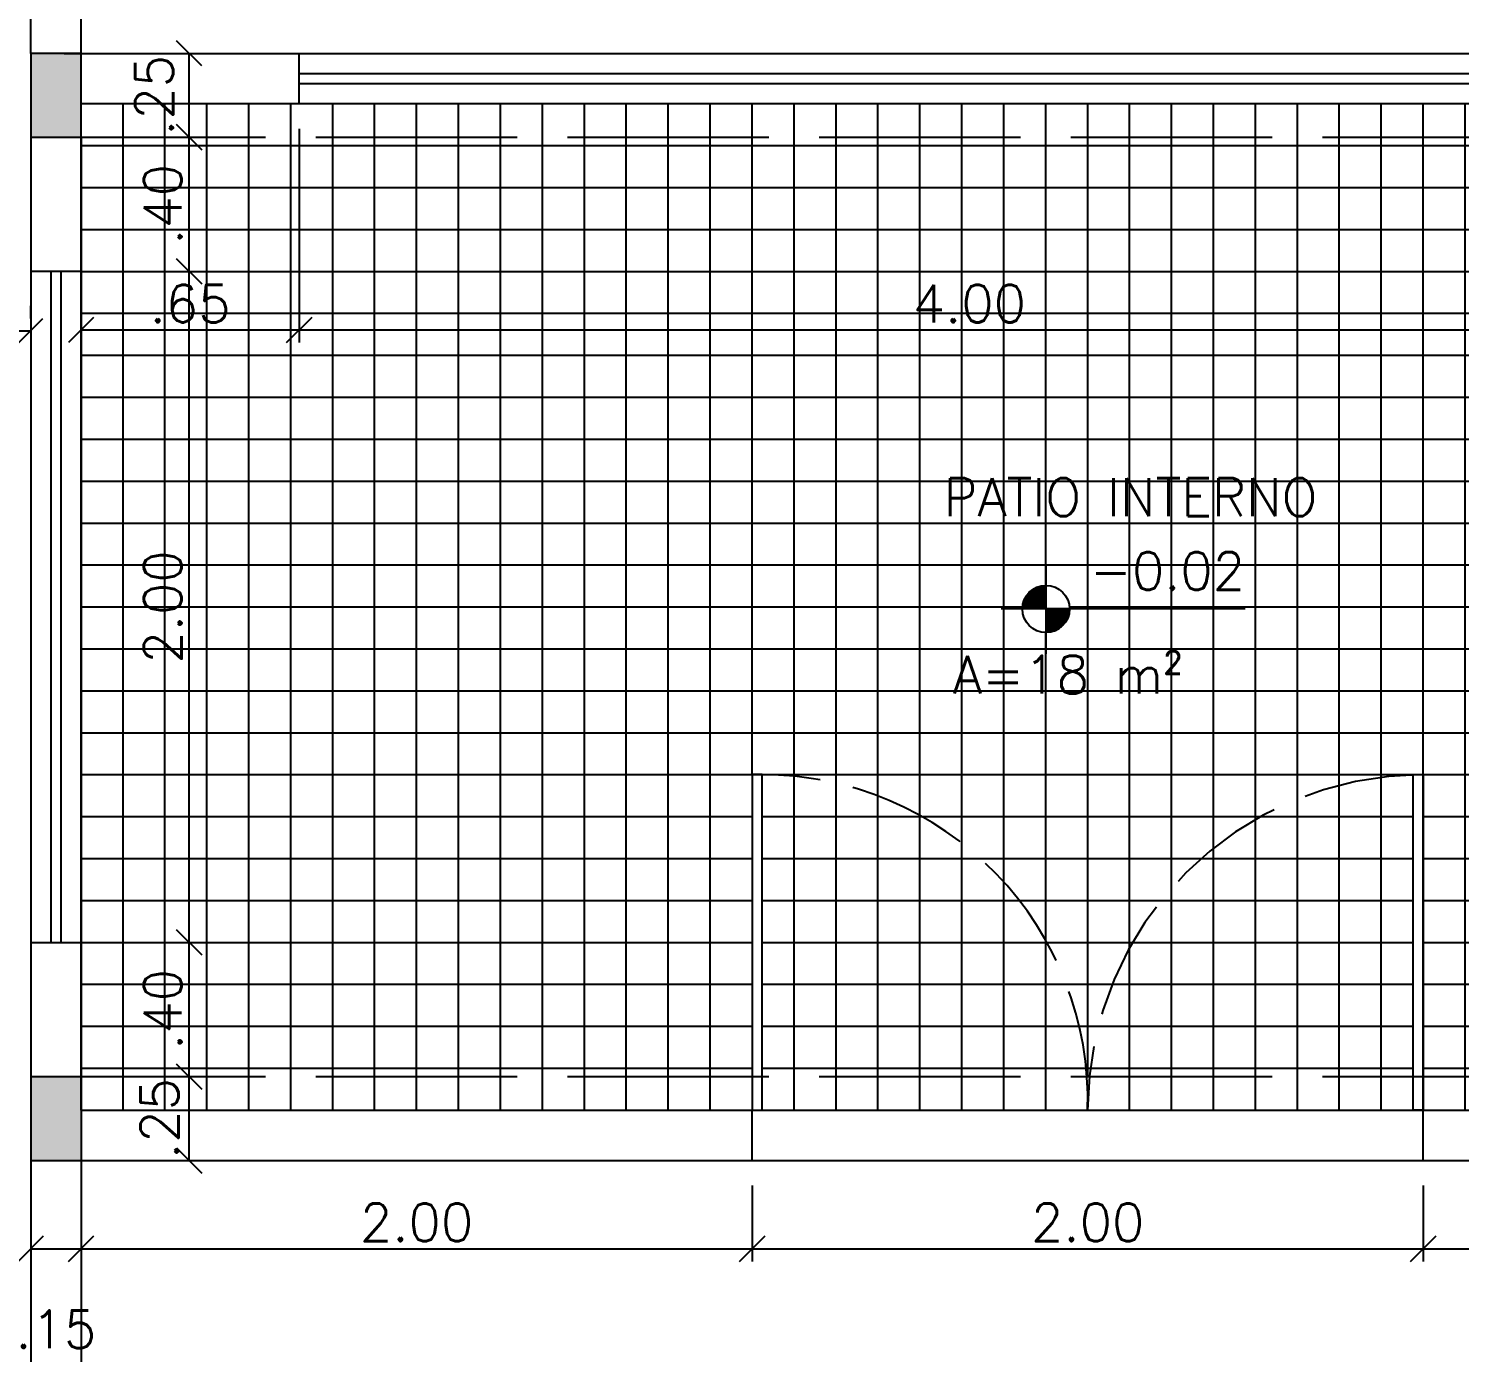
# Model space of a CAD drawing. Header units: inches. Extents: x -2 to 120, y -6 to 26.
# Drawn here: x 5.344 to 9.608, y 4.23 to 8.224 of the extents above; entities that cross this region are included whole.
import ezdxf

# ---------------------------------------------------------------- set-up
doc = ezdxf.new("R2010")
doc.units = ezdxf.units.IN
doc.header["$MEASUREMENT"] = 0
doc.linetypes.add('ACAD_ISO02W100', pattern=[15, 12, -3])
for name, color, linetype in [('Alvenaria', 4, 'Continuous'), ('ARQ-COTAS', 1, 'Continuous'), ('ARQ-NIVEL', 1, 'Continuous'), ('ARQ-TEXTO2', 2, 'Continuous'), ('ARQ-TEXTO3', 3, 'Continuous'), ('Estrutura', 6, 'Continuous'), ('Hachura', 8, 'Continuous'), ('Janela', 3, 'Continuous'), ('Peitoril', 1, 'Continuous'), ('Porta', 3, 'Continuous'), ('Projecao', 1, 'ACAD_ISO02W100'), ('Soleira', 1, 'Continuous')]:
    doc.layers.add(name, color=color, linetype=linetype)
doc.layers.get('0').off()
doc.styles.add('ROMANS', font='romans.shx')
doc.dimstyles.new('1-75', dxfattribs={"dimscale": 0.75, "dimtxt": 0.15, "dimasz": 0.1, "dimexe": 0.05, "dimexo": 0.1, "dimgap": 0.03, "dimtad": 1, "dimzin": 5, "dimdsep": 46, "dimtxsty": 'ROMANS', "dimblk": 'OBLIQUE', "dimcen": 0, "dimclrd": 256, "dimclre": 256, "dimclrt": 2, "dimadec": 0, "dimazin": 0, "dimtfac": 1, "dimtofl": 0, "dimtmove": 2, "dimatfit": 3, "dimfxl": 0.04, "dimtolj": 1, "dimtzin": 1, "dimarcsym": 0})

# ---------------------------------------------------------------- blocks, each defined once
blk = doc.blocks.new('nivel planta')
at = {"layer": 'ARQ-NIVEL', "color": 1}
for p, q in [((-0.7909, 0.174), (-0.7909, -0.1786)), ((-0.8615, 0.0617), (-0.7909, 0.0617)), ((-0.8538, 0.0695), (-0.7909, 0.0695)), ((-0.8439, 0.0773), (-0.7909, 0.0773)), ((-0.8301, 0.0851), (-0.7909, 0.0851)), ((0, 0), (-0.9695, 0)), ((-0.8843, 0.007), (-0.7909, 0.007)), ((-0.8834, 0.0148), (-0.7909, 0.0148)), ((-0.8818, 0.0226), (-0.7909, 0.0226)), ((-0.8795, 0.0304), (-0.7909, 0.0304)), ((-0.8764, 0.0382), (-0.7909, 0.0382)), ((-0.8725, 0.0461), (-0.7909, 0.0461)), ((-0.8676, 0.0539), (-0.7909, 0.0539)), ((-0.7909, -0.0008), (-0.6971, -0.0008)), ((-0.7909, -0.0086), (-0.6975, -0.0086)), ((-0.7909, -0.0164), (-0.6986, -0.0164)), ((-0.7909, -0.0243), (-0.7003, -0.0243)), ((-0.7909, -0.0321), (-0.7028, -0.0321)), ((-0.7909, -0.0399), (-0.706, -0.0399)), ((-0.7909, -0.0477), (-0.7101, -0.0477)), ((-0.7909, -0.0555), (-0.7153, -0.0555)), ((-0.7909, -0.0633), (-0.7217, -0.0633)), ((-0.7909, -0.0711), (-0.7298, -0.0711)), ((-0.7909, -0.0789), (-0.7403, -0.0789)), ((-0.7909, -0.0868), (-0.7553, -0.0868))]:
    blk.add_line(p, q, dxfattribs=at)
blk.add_circle((-0.7909, 0), 0.0937, dxfattribs=at)
blk = doc.blocks.new('_Oblique')
at = {"color": 0, "linetype": 'ByBlock', "lineweight": -2}
blk.add_line((-0.5, -0.5), (0.5, 0.5), dxfattribs=at)
blk = doc.blocks.new('*D138')
at = {"layer": 'ARQ-COTAS', "lineweight": -2, "transparency": 16777216}
for p, q in [((5.7473, 7.5), (5.7848, 7.5)), ((5.8223, 5.5), (5.8223, 7.5)), ((5.575, 5.5), (5.8598, 5.5))]:
    blk.add_line(p, q, dxfattribs=at)
at = {"layer": 'DEFPOINTS', "color": 0, "transparency": 16777216}
for p in [(5.8223, 7.5), (5.8223, 7.5), (5.5, 5.5)]:
    blk.add_point(p, dxfattribs=at)
at = {"layer": 'ARQ-COTAS', "lineweight": -2, "transparency": 16777216, "xscale": 0.07500000000000001, "yscale": 0.07500000000000001, "zscale": 0.07500000000000001}
for p, rotation in [((5.8223, 7.5), 90), ((5.8223, 5.5), 270)]:
    blk.add_blockref('_Oblique', p, dxfattribs=dict(at, rotation=rotation))
at = {"layer": 'ARQ-COTAS', "color": 2, "transparency": 16777216, "insert": (5.7435, 6.5), "char_height": 0.1125, "attachment_point": 5, "rotation": 90, "style": 'ROMANS'}
blk.add_mtext('\\A1;2.00', dxfattribs=at)
blk = doc.blocks.new('*D139')
at = {"layer": 'ARQ-COTAS', "lineweight": -2, "transparency": 16777216}
for p, q in [((5.575, 7.9), (5.8598, 7.9)), ((5.8223, 7.5), (5.8223, 7.9)), ((5.575, 7.5), (5.8598, 7.5))]:
    blk.add_line(p, q, dxfattribs=at)
at = {"layer": 'DEFPOINTS', "color": 0, "transparency": 16777216}
for p in [(5.5, 7.9), (5.8223, 7.9), (5.5, 7.5)]:
    blk.add_point(p, dxfattribs=at)
at = {"layer": 'ARQ-COTAS', "lineweight": -2, "transparency": 16777216, "xscale": 0.07500000000000001, "yscale": 0.07500000000000001, "zscale": 0.07500000000000001}
for p, rotation in [((5.8223, 7.9), 90), ((5.8223, 7.5), 270)]:
    blk.add_blockref('_Oblique', p, dxfattribs=dict(at, rotation=rotation))
at = {"layer": 'ARQ-COTAS', "color": 2, "transparency": 16777216, "insert": (5.7435, 7.7), "char_height": 0.1125, "attachment_point": 5, "rotation": 90, "style": 'ROMANS'}
blk.add_mtext('\\A1;.40', dxfattribs=at)
blk = doc.blocks.new('*D140')
at = {"layer": 'ARQ-COTAS', "lineweight": -2, "transparency": 16777216}
for p, q in [((5.575, 8.15), (5.8598, 8.15)), ((5.8223, 7.9), (5.8223, 8.15)), ((5.575, 7.9), (5.8598, 7.9))]:
    blk.add_line(p, q, dxfattribs=at)
at = {"layer": 'DEFPOINTS', "color": 0, "transparency": 16777216}
for p in [(5.5, 8.15), (5.8223, 8.15), (5.5, 7.9)]:
    blk.add_point(p, dxfattribs=at)
at = {"layer": 'ARQ-COTAS', "lineweight": -2, "transparency": 16777216, "xscale": 0.07500000000000001, "yscale": 0.07500000000000001, "zscale": 0.07500000000000001}
for p, rotation in [((5.8223, 8.15), 90), ((5.8223, 7.9), 270)]:
    blk.add_blockref('_Oblique', p, dxfattribs=dict(at, rotation=rotation))
at = {"layer": 'ARQ-COTAS', "color": 2, "transparency": 16777216, "insert": (5.7179, 8.025), "char_height": 0.1125, "attachment_point": 5, "rotation": 90, "style": 'ROMANS'}
blk.add_mtext('\\A1;.25', dxfattribs=at)
blk = doc.blocks.new('*D142')
at = {"layer": 'ARQ-COTAS', "lineweight": -2, "transparency": 16777216}
for p, q in [((5.575, 5.5), (5.8598, 5.5)), ((5.8223, 5.1), (5.8223, 5.5)), ((5.575, 5.1), (5.8598, 5.1))]:
    blk.add_line(p, q, dxfattribs=at)
at = {"layer": 'DEFPOINTS', "color": 0, "transparency": 16777216}
for p in [(5.5, 5.5), (5.8223, 5.5), (5.5, 5.1)]:
    blk.add_point(p, dxfattribs=at)
at = {"layer": 'ARQ-COTAS', "lineweight": -2, "transparency": 16777216, "xscale": 0.07500000000000001, "yscale": 0.07500000000000001, "zscale": 0.07500000000000001}
for p, rotation in [((5.8223, 5.5), 90), ((5.8223, 5.1), 270)]:
    blk.add_blockref('_Oblique', p, dxfattribs=dict(at, rotation=rotation))
at = {"layer": 'ARQ-COTAS', "color": 2, "transparency": 16777216, "insert": (5.7435, 5.3), "char_height": 0.1125, "attachment_point": 5, "rotation": 90, "style": 'ROMANS'}
blk.add_mtext('\\A1;.40', dxfattribs=at)
blk = doc.blocks.new('*D144')
at = {"layer": 'ARQ-COTAS', "lineweight": -2, "transparency": 16777216}
for p, q in [((5.575, 5.1), (5.8598, 5.1)), ((5.8223, 4.85), (5.8223, 5.1)), ((5.575, 4.85), (5.8598, 4.85))]:
    blk.add_line(p, q, dxfattribs=at)
at = {"layer": 'DEFPOINTS', "color": 0, "transparency": 16777216}
for p in [(5.5, 5.1), (5.8223, 5.1), (5.5, 4.85)]:
    blk.add_point(p, dxfattribs=at)
at = {"layer": 'ARQ-COTAS', "lineweight": -2, "transparency": 16777216, "xscale": 0.07500000000000001, "yscale": 0.07500000000000001, "zscale": 0.07500000000000001}
for p, rotation in [((5.8223, 5.1), 90), ((5.8223, 4.85), 270)]:
    blk.add_blockref('_Oblique', p, dxfattribs=dict(at, rotation=rotation))
at = {"layer": 'ARQ-COTAS', "color": 2, "transparency": 16777216, "insert": (5.7339, 4.975), "char_height": 0.1125, "attachment_point": 5, "rotation": 90, "style": 'ROMANS'}
blk.add_mtext('\\A1;.25', dxfattribs=at)
blk = doc.blocks.new('*D206')
at = {"layer": 'ARQ-COTAS', "lineweight": -2, "transparency": 16777216}
for p, q in [((9.5, 4.775), (9.5, 4.5494)), ((10.85, 4.775), (10.85, 4.5494)), ((9.5, 4.5869), (10.85, 4.5869))]:
    blk.add_line(p, q, dxfattribs=at)
at = {"layer": 'DEFPOINTS', "color": 0, "transparency": 16777216}
for p in [(9.5, 4.85), (10.85, 4.85), (10.85, 4.5869)]:
    blk.add_point(p, dxfattribs=at)
at = {"layer": 'ARQ-COTAS', "lineweight": -2, "transparency": 16777216, "xscale": 0.07500000000000001, "yscale": 0.07500000000000001, "zscale": 0.07500000000000001, "rotation": 180}
blk.add_blockref('_Oblique', (9.5, 4.5869), dxfattribs=at)
at = {"layer": 'ARQ-COTAS', "lineweight": -2, "transparency": 16777216, "xscale": 0.07500000000000001, "yscale": 0.07500000000000001, "zscale": 0.07500000000000001}
blk.add_blockref('_Oblique', (10.85, 4.5869), dxfattribs=at)
at = {"layer": 'ARQ-COTAS', "color": 2, "transparency": 16777216, "insert": (10.175, 4.6657), "char_height": 0.1125, "attachment_point": 5, "style": 'ROMANS'}
blk.add_mtext('\\A1;1.35', dxfattribs=at)
blk = doc.blocks.new('*D208')
at = {"layer": 'ARQ-COTAS', "lineweight": -2, "transparency": 16777216}
for p, q in [((7.5, 4.775), (7.5, 4.5494)), ((9.5, 4.775), (9.5, 4.5494)), ((7.5, 4.5869), (9.5, 4.5869))]:
    blk.add_line(p, q, dxfattribs=at)
at = {"layer": 'DEFPOINTS', "color": 0, "transparency": 16777216}
for p in [(7.5, 4.85), (9.5, 4.85), (9.5, 4.5869)]:
    blk.add_point(p, dxfattribs=at)
at = {"layer": 'ARQ-COTAS', "lineweight": -2, "transparency": 16777216, "xscale": 0.07500000000000001, "yscale": 0.07500000000000001, "zscale": 0.07500000000000001, "rotation": 180}
blk.add_blockref('_Oblique', (7.5, 4.5869), dxfattribs=at)
at = {"layer": 'ARQ-COTAS', "lineweight": -2, "transparency": 16777216, "xscale": 0.07500000000000001, "yscale": 0.07500000000000001, "zscale": 0.07500000000000001}
blk.add_blockref('_Oblique', (9.5, 4.5869), dxfattribs=at)
at = {"layer": 'ARQ-COTAS', "color": 2, "transparency": 16777216, "insert": (8.5, 4.6657), "char_height": 0.1125, "attachment_point": 5, "style": 'ROMANS'}
blk.add_mtext('\\A1;2.00', dxfattribs=at)
blk = doc.blocks.new('*D210')
at = {"layer": 'ARQ-COTAS', "lineweight": -2, "transparency": 16777216}
for p, q in [((5.5, 4.775), (5.5, 4.5494)), ((7.5, 4.775), (7.5, 4.5494)), ((5.5, 4.5869), (7.5, 4.5869))]:
    blk.add_line(p, q, dxfattribs=at)
at = {"layer": 'DEFPOINTS', "color": 0, "transparency": 16777216}
for p in [(5.5, 4.85), (7.5, 4.85), (7.5, 4.5869)]:
    blk.add_point(p, dxfattribs=at)
at = {"layer": 'ARQ-COTAS', "lineweight": -2, "transparency": 16777216, "xscale": 0.07500000000000001, "yscale": 0.07500000000000001, "zscale": 0.07500000000000001, "rotation": 180}
blk.add_blockref('_Oblique', (5.5, 4.5869), dxfattribs=at)
at = {"layer": 'ARQ-COTAS', "lineweight": -2, "transparency": 16777216, "xscale": 0.07500000000000001, "yscale": 0.07500000000000001, "zscale": 0.07500000000000001}
blk.add_blockref('_Oblique', (7.5, 4.5869), dxfattribs=at)
at = {"layer": 'ARQ-COTAS', "color": 2, "transparency": 16777216, "insert": (6.5, 4.6657), "char_height": 0.1125, "attachment_point": 5, "style": 'ROMANS'}
blk.add_mtext('\\A1;2.00', dxfattribs=at)
blk = doc.blocks.new('*D212')
at = {"layer": 'ARQ-COTAS', "lineweight": -2, "transparency": 16777216}
for p, q in [((5.35, 4.775), (5.35, 4.5494)), ((5.5, 4.775), (5.5, 4.5494)), ((5.35, 4.5869), (5.5, 4.5869))]:
    blk.add_line(p, q, dxfattribs=at)
at = {"layer": 'DEFPOINTS', "color": 0, "transparency": 16777216}
for p in [(5.35, 4.85), (5.5, 4.85), (5.5, 4.5869)]:
    blk.add_point(p, dxfattribs=at)
at = {"layer": 'ARQ-COTAS', "lineweight": -2, "transparency": 16777216, "xscale": 0.07500000000000001, "yscale": 0.07500000000000001, "zscale": 0.07500000000000001, "rotation": 180}
blk.add_blockref('_Oblique', (5.35, 4.5869), dxfattribs=at)
at = {"layer": 'ARQ-COTAS', "lineweight": -2, "transparency": 16777216, "xscale": 0.07500000000000001, "yscale": 0.07500000000000001, "zscale": 0.07500000000000001}
blk.add_blockref('_Oblique', (5.5, 4.5869), dxfattribs=at)
at = {"layer": 'ARQ-COTAS', "color": 2, "transparency": 16777216, "insert": (5.425, 4.3469), "char_height": 0.1125, "attachment_point": 5, "style": 'ROMANS'}
blk.add_mtext('\\A1;.15', dxfattribs=at)
blk = doc.blocks.new('*D214')
at = {"layer": 'ARQ-COTAS', "lineweight": -2, "transparency": 16777216}
for p, q in [((6.15, 7.925), (6.15, 7.288)), ((10.1453, 7.925), (10.1453, 7.288)), ((6.15, 7.3255), (10.1453, 7.3255))]:
    blk.add_line(p, q, dxfattribs=at)
at = {"layer": 'DEFPOINTS', "color": 0, "transparency": 16777216}
for p in [(6.15, 8), (10.1453, 8), (10.1453, 7.3255)]:
    blk.add_point(p, dxfattribs=at)
at = {"layer": 'ARQ-COTAS', "lineweight": -2, "transparency": 16777216, "xscale": 0.07500000000000001, "yscale": 0.07500000000000001, "zscale": 0.07500000000000001, "rotation": 180}
blk.add_blockref('_Oblique', (6.15, 7.3255), dxfattribs=at)
at = {"layer": 'ARQ-COTAS', "lineweight": -2, "transparency": 16777216, "xscale": 0.07500000000000001, "yscale": 0.07500000000000001, "zscale": 0.07500000000000001}
blk.add_blockref('_Oblique', (10.1453, 7.3255), dxfattribs=at)
at = {"layer": 'ARQ-COTAS', "color": 2, "transparency": 16777216, "insert": (8.1476, 7.4042), "char_height": 0.1125, "attachment_point": 5, "style": 'ROMANS'}
blk.add_mtext('\\A1;4.00', dxfattribs=at)
blk = doc.blocks.new('*D216')
at = {"layer": 'ARQ-COTAS', "lineweight": -2, "transparency": 16777216}
for p, q in [((6.15, 7.925), (6.15, 7.288)), ((5.5, 7.8248), (5.5, 7.288)), ((5.5, 7.3255), (6.15, 7.3255))]:
    blk.add_line(p, q, dxfattribs=at)
at = {"layer": 'DEFPOINTS', "color": 0, "transparency": 16777216}
for p in [(6.15, 8), (5.5, 7.8998), (6.15, 7.3255)]:
    blk.add_point(p, dxfattribs=at)
at = {"layer": 'ARQ-COTAS', "lineweight": -2, "transparency": 16777216, "xscale": 0.07500000000000001, "yscale": 0.07500000000000001, "zscale": 0.07500000000000001, "rotation": 180}
blk.add_blockref('_Oblique', (5.5, 7.3255), dxfattribs=at)
at = {"layer": 'ARQ-COTAS', "lineweight": -2, "transparency": 16777216, "xscale": 0.07500000000000001, "yscale": 0.07500000000000001, "zscale": 0.07500000000000001}
blk.add_blockref('_Oblique', (6.15, 7.3255), dxfattribs=at)
at = {"layer": 'ARQ-COTAS', "color": 2, "transparency": 16777216, "insert": (5.825, 7.4042), "char_height": 0.1125, "attachment_point": 5, "style": 'ROMANS'}
blk.add_mtext('\\A1;.65', dxfattribs=at)
blk = doc.blocks.new('*D218')
at = {"layer": 'ARQ-COTAS', "lineweight": -2, "transparency": 16777216}
for p, q in [((4.6991, 7.3976), (4.6991, 7.3601)), ((5.3491, 7.3976), (5.3491, 7.3601)), ((4.6991, 7.3226), (5.3491, 7.3226))]:
    blk.add_line(p, q, dxfattribs=at)
at = {"layer": 'DEFPOINTS', "color": 0, "transparency": 16777216}
for p in [(4.6991, 7.3226), (5.3491, 7.3226), (5.3491, 7.3226)]:
    blk.add_point(p, dxfattribs=at)
at = {"layer": 'ARQ-COTAS', "lineweight": -2, "transparency": 16777216, "xscale": 0.07500000000000001, "yscale": 0.07500000000000001, "zscale": 0.07500000000000001, "rotation": 180}
blk.add_blockref('_Oblique', (4.6991, 7.3226), dxfattribs=at)
at = {"layer": 'ARQ-COTAS', "lineweight": -2, "transparency": 16777216, "xscale": 0.07500000000000001, "yscale": 0.07500000000000001, "zscale": 0.07500000000000001}
blk.add_blockref('_Oblique', (5.3491, 7.3226), dxfattribs=at)
at = {"layer": 'ARQ-COTAS', "color": 2, "transparency": 16777216, "insert": (5.0241, 7.4014), "char_height": 0.1125, "attachment_point": 5, "style": 'ROMANS'}
blk.add_mtext('\\A1;.65', dxfattribs=at)

msp = doc.modelspace()

# ---------------------------------------------------------------- hatches: boundary and pattern name
at = {"layer": 'Hachura', "ltscale": 0.03}
h = msp.add_hatch(dxfattribs=at)
h.set_pattern_fill('NET', color=256)
h.paths.add_polyline_path([(10.85, 7.8997), (5.5, 7.8998), (5.5, 7.5), (5.5, 5.5), (5.5, 5.1), (7.5, 5.1), (7.5, 6), (7.53, 6, -0.393089), (8.4979, 5.1), (8.505, 5.1, -0.376581), (9.47, 5.9995), (9.47, 6), (9.5, 6), (9.5, 5.1), (10.85, 5.1)])
h.paths.add_polyline_path([(8.3758, 6.4873), (8.3758, 6.4814), (8.4451, 6.4814), (8.4456, 6.4873)], flags=0)
h.paths.add_polyline_path([(8.3758, 6.5049), (8.3758, 6.5107), (8.3076, 6.5107), (8.3067, 6.5049)], flags=0)
h.paths.add_polyline_path([(8.3055, 6.4938, -1), (8.4462, 6.4938, -1)], flags=16)
h.paths.add_polyline_path([(7.53, 6), (7.53, 5.1), (8.4979, 5.1, 0.393089)], flags=17)
h.paths.add_polyline_path([(9.47, 5.9995, 0.376581), (8.505, 5.1), (9.47, 5.1)], flags=17)
h.paths.add_polyline_path([(9.47, 5.1), (8.505, 5.1, 0.017544), (8.5004, 5.03, -0.007728), (8.5, 5), (9.47, 5)])
h.paths.add_polyline_path([(8.4979, 5.1), (7.53, 5.1), (7.53, 5), (8.5, 5, -0.0075), (8.5004, 5.03, 0.018053)])
h.paths.add_polyline_path([(7.5, 5.1), (5.5, 5.1), (5.5, 5), (7.5, 5)])
h.paths.add_polyline_path([(10.85, 5.1), (9.5, 5.1), (9.5, 5), (10.85, 5)])
h.paths.add_polyline_path([(11.5, 7.5), (11.5, 7.8997), (11, 7.8997), (11, 5.1), (11.5, 5.1), (11.5, 5.5)])
h.paths.add_polyline_path([(11, 7.8997), (10.85, 7.8997), (10.85, 5.1), (11, 5.1)])
h.paths.add_polyline_path([(11.5, 8), (11, 8), (11, 7.8997), (11.5, 7.8997)])
h.paths.add_polyline_path([(11.5, 5.1), (11, 5.1), (11, 5), (11.5, 5)])
h.paths.add_polyline_path([(10.85, 8), (10.15, 8), (6.15, 8), (5.5, 8), (5.5, 7.8998), (10.85, 7.8997)])
h.paths.add_polyline_path([(4.55, 3.85), (4.55, 4.85), (0.2154, 4.85), (1.86, 3.2548), (3.2956, 1.8622), (4.55, 0.6455)])
h.paths.add_polyline_path([(3.0133, 3.4318), (3.0133, 3.426), (3.0826, 3.426), (3.0831, 3.4318)], flags=0)
h.paths.add_polyline_path([(3.0133, 3.4494), (3.0133, 3.4553), (2.9451, 3.4553), (2.9442, 3.4494)], flags=0)
h.paths.add_polyline_path([(2.943, 3.4383, -1), (3.0836, 3.4383, -1)], flags=16)
h.paths.add_polyline_path([(3.077, 3.4084), (3.0794, 3.4143), (3.0133, 3.4143), (3.0133, 3.4084)], flags=0)
h.paths.add_polyline_path([(3.0652, 3.3908), (3.07, 3.3967), (3.0133, 3.3967), (3.0133, 3.3908)], flags=0)
h.paths.add_polyline_path([(3.04, 3.3732), (3.0513, 3.3791), (3.0133, 3.3791), (3.0133, 3.3732)], flags=0)
h.paths.add_polyline_path([(3, 10.85), (3, 11.85), (3, 12.8), (0.2, 12.8), (0.2, 8.5), (0.25, 8.5), (0.95, 8.5), (3, 8.5)])
h.paths.add_polyline_path([(1.5337, 10.9311), (1.5337, 10.9252), (1.6029, 10.9252), (1.6035, 10.9311)], flags=0)
h.paths.add_polyline_path([(1.5337, 10.9486), (1.5337, 10.9545), (1.4655, 10.9545), (1.4646, 10.9486)], flags=0)
h.paths.add_polyline_path([(1.4634, 10.9375, -1), (1.604, 10.9375, -1)], flags=16)
h.paths.add_polyline_path([(1.5337, 10.8725), (1.5604, 10.8725), (1.5699, 10.8783), (1.5337, 10.8783)], flags=0)
h.paths.add_polyline_path([(1.5337, 10.89), (1.5856, 10.89), (1.5899, 10.8959), (1.5337, 10.8959)], flags=0)
h.paths.add_polyline_path([(1.5337, 10.9076), (1.5974, 10.9076), (1.5998, 10.9135), (1.5337, 10.9135)], flags=0)
h.paths.add_polyline_path([(0.2, 12.8), (0, 12.8), (0, 8.5), (0.2, 8.5)])
h.paths.add_polyline_path([(3, 13), (0.25, 13), (0.25, 12.8), (3, 12.8)])
h.paths.add_polyline_path([(14.75, 13), (11, 13), (11.2, 12.8), (14.75, 12.8)])
h.paths.add_polyline_path([(15, 12.8), (14.8, 12.8), (14.81, 8.15), (15.01, 8.15)])
h.paths.add_polyline_path([(10.2072, 6.3004), (10.2072, 6.6996), (10.0384, 6.6996), (10.0384, 6.3004)], flags=24)
h.paths.add_polyline_path([(5.8279, 6.3004), (5.8279, 6.6996), (5.6592, 6.6996), (5.6592, 6.3004)], flags=24)
h.paths.add_polyline_path([(5.8279, 7.5567), (5.8279, 7.8433), (5.6592, 7.8433), (5.6592, 7.5567)], flags=24)
h.paths.add_polyline_path([(5.8279, 5.1567), (5.8279, 5.4433), (5.6592, 5.4433), (5.6592, 5.1567)], flags=24)
h.paths.add_polyline_path([(7.9481, 7.3199), (8.3472, 7.3199), (8.3472, 7.4886), (7.9481, 7.4886)], flags=24)
h.paths.add_polyline_path([(5.6817, 7.3199), (5.9683, 7.3199), (5.9683, 7.4886), (5.6817, 7.4886)], flags=24)
h.paths.add_polyline_path([(10.3543, 7.3199), (10.641, 7.3199), (10.641, 7.4886), (10.3543, 7.4886)], flags=24)
h.paths.add_polyline_path([(10.7817, 7.0011), (11.0683, 7.0011), (11.0683, 7.1699), (10.7817, 7.1699)], flags=9)
h.paths.add_polyline_path([(8.0705, 6.1857), (8.8929, 6.1857), (8.8929, 6.3826), (8.0705, 6.3826)], flags=24)
h.paths.add_polyline_path([(8.4644, 6.5227), (8.9974, 6.5227), (8.9974, 6.6915), (8.4644, 6.6915)], flags=24)
h.paths.add_polyline_path([(7.9859, 6.7426), (9.2689, 6.7426), (9.2689, 6.9113), (7.9859, 6.9113)], flags=24)
h.paths.add_polyline_path([(5.8182, 4.8317), (5.8182, 5.1183), (5.6495, 5.1183), (5.6495, 4.8317)], flags=9)
h.paths.add_polyline_path([(10.0459, 4.7817), (10.0459, 5.0683), (9.8772, 5.0683), (9.8772, 4.7817)], flags=9)
h.paths.add_polyline_path([(11.1698, 7.558), (11.1698, 7.8446), (11.001, 7.8446), (11.001, 7.558)], flags=24)
h.paths.add_polyline_path([(11.1698, 6.3004), (11.1698, 6.6996), (11.001, 6.6996), (11.001, 6.3004)], flags=24)
h.paths.add_polyline_path([(11.1698, 5.1577), (11.1698, 5.4443), (11.001, 5.4443), (11.001, 5.1577)], flags=24)
h.paths.add_polyline_path([(11.1067, 7.3199), (11.3933, 7.3199), (11.3933, 7.4886), (11.1067, 7.4886)], flags=24)
h.paths.add_polyline_path([(11.156, 7.8947), (11.156, 8.1814), (10.9872, 8.1814), (10.9872, 7.8947)], flags=9)
h.paths.add_polyline_path([(11.1983, 4.8317), (11.1983, 5.1183), (11.0295, 5.1183), (11.0295, 4.8317)], flags=9)
h.paths.add_polyline_path([(5.8023, 7.8817), (5.8023, 8.1683), (5.6336, 8.1683), (5.6336, 7.8817)], flags=9)
h.paths.add_polyline_path([(2.8317, 3.2011), (3.8147, 3.2011), (3.8147, 3.398), (2.8317, 3.398)], flags=24)
h.paths.add_polyline_path([(3.1019, 3.4673), (3.6349, 3.4673), (3.6349, 3.636), (3.1019, 3.636)], flags=24)
h.paths.add_polyline_path([(2.8654, 3.645), (3.6127, 3.645), (3.6127, 3.8137), (2.8654, 3.8137)], flags=24)
h.paths.add_polyline_path([(2.8312, 11.1585), (2.8312, 11.5415), (2.6624, 11.5415), (2.6624, 11.1585)], flags=24)
h.paths.add_polyline_path([(2.8312, 12.1585), (2.8312, 12.5415), (2.6624, 12.5415), (2.6624, 12.1585)], flags=24)
h.paths.add_polyline_path([(1.7754, 8.6593), (2.1746, 8.6593), (2.1746, 8.8281), (1.7754, 8.8281)], flags=24)
h.paths.add_polyline_path([(2.7824, 9.6317), (2.7824, 9.9183), (2.6137, 9.9183), (2.6137, 9.6317)], flags=24)
h.paths.add_polyline_path([(2.8312, 10.1585), (2.8312, 10.5415), (2.6624, 10.5415), (2.6624, 10.1585)], flags=24)
h.paths.add_polyline_path([(2.8312, 8.9085), (2.8312, 9.2915), (2.6624, 9.2915), (2.6624, 8.9085)], flags=24)
h.paths.add_polyline_path([(0.4567, 8.6593), (0.7433, 8.6593), (0.7433, 8.8281), (0.4567, 8.8281)], flags=24)
h.paths.add_polyline_path([(-0.0183, 8.7081), (0.2683, 8.7081), (0.2683, 8.8768), (-0.0183, 8.8768)], flags=9)
h.paths.add_polyline_path([(1.3876, 10.6177), (2.4778, 10.6177), (2.4778, 10.8146), (1.3876, 10.8146)], flags=24)
h.paths.add_polyline_path([(1.6222, 10.9665), (2.1553, 10.9665), (2.1553, 11.1353), (1.6222, 11.1353)], flags=24)
h.paths.add_polyline_path([(1.4146, 11.2275), (2.1887, 11.2275), (2.1887, 11.3963), (1.4146, 11.3963)], flags=24)
h.paths.add_polyline_path([(2.7824, 12.7817), (2.7824, 13.0683), (2.6137, 13.0683), (2.6137, 12.7817)], flags=9)
h.paths.add_polyline_path([(14.7658, 8.609), (15.0524, 8.609), (15.0524, 8.7778), (14.7658, 8.7778)], flags=9)
h = msp.add_hatch(dxfattribs=at)
h.set_pattern_fill('AR-CONC', color=256, scale=0.01)
h.set_pattern_definition([(50, (0, 0), (0.07172602, -0.00627521), [0.0075, -0.0825]), (355, (0, 0), (-0.01387513, 0.0752192), [0.006, -0.066]), (100.45144, (0.00598, -0.00052), (0.05785088, 0.068944), [0.00637402, -0.0701142]), (46.1842, (0, 0.02), (0.10672413, -0.01655193), [0.01125, -0.12375]), (96.63564, (0.00889, 0.01862), (0.0934662, 0.09741186), [0.00956103, -0.1051714]), (351.18416, (0, 0.02), (0.0934662, 0.09741186), [0.009, -0.099]), (21, (0.01, 0.015), (0.0596907, -0.04026189), [0.0075, -0.0825]), (326, (0.01, 0.015), (0.02433153, 0.072515), [0.006, -0.066]), (71.45144, (0.014974, 0.011645), (0.08402224, 0.03225312), [0.00637402, -0.0701142]), (37.5, (0, 0), (0.001215986, 0.033289385), [0, -0.0652, 0, -0.067, 0, -0.06625]), (7.5, (0, 0), (0.026306954, 0.03944117), [0, -0.0382, 0, -0.0637, 0, -0.02525]), (327.5, (-0.0223, 0), (0.053382244, -0.002255487), [0, -0.025, 0, -0.078, 0, -0.1035]), (317.5, (-0.0323, 0), (0.05831862, 0.0100105), [0, -0.0325, 0, -0.0518, 0, -0.0735])])
h.paths.add_polyline_path([(0.2, 5.1), (0, 5.1), (0, 4.85), (0.2, 4.85)])
h.paths.add_polyline_path([(0.2, 8.15), (0, 8.15), (0, 7.9), (0.2, 7.9)])
h.paths.add_polyline_path([(5.5, 8.1498), (5.35, 8.1498), (5.35, 7.9), (5.5, 7.9)])
h.paths.add_polyline_path([(5.5, 5.1), (5.35, 5.1), (5.35, 4.85), (5.5, 4.85)])
h.paths.add_polyline_path([(11, 5.1), (10.85, 5.1), (10.85, 4.85), (11, 4.85)])
h.paths.add_polyline_path([(11, 8.1497), (10.85, 8.1497), (10.85, 7.9), (11, 7.9)])
h.paths.add_polyline_path([(0.25, 13), (0, 13), (0, 12.8), (0.25, 12.8)])
h.paths.add_polyline_path([(5.55, 13), (5.3, 13), (5.3, 12.8), (5.55, 12.8)])
h.paths.add_polyline_path([(11, 13), (10.75, 13), (10.75, 12.8), (11, 12.8)])
h.paths.add_polyline_path([(15, 13), (14.75, 13), (14.75, 12.8), (15, 12.8)])
h.paths.add_polyline_path([(15.01, 5.1), (14.81, 5.1), (14.81, 4.85), (15.01, 4.85)])
h.paths.add_polyline_path([(15.01, 0.2), (14.76, 0.2), (14.76, 0), (15.01, 0)])
h.paths.add_polyline_path([(11.06, 0.2), (10.81, 0.2), (10.81, 0), (11.06, 0)])
h.paths.add_polyline_path([(5.55, 0.2), (5.3, 0.2), (5.3, 0), (5.55, 0)])
h.paths.add_polyline_path([(0.25, 0.2), (0, 0.2), (0, 0), (0.25, 0)])
h.paths.add_polyline_path([(13.675, 6.5227), (14.208, 6.5227), (14.208, 6.6915), (13.675, 6.6915)], flags=9)
h.paths.add_polyline_path([(13.5224, 6.6877), (14.1037, 6.6877), (14.1037, 6.8564), (13.5224, 6.8564)], flags=9)
h = msp.add_hatch(dxfattribs=at)
h.set_pattern_fill('NET', color=256)
h.paths.add_polyline_path([(14.81, 7.8996), (14.81, 7.8996), (12.45, 7.8996), (12.45, 5.6987, -0.380421), (13.0092, 5.13), (13.01, 5.13), (13.01, 5.1), (14.81, 5.1)])
h.paths.add_polyline_path([(13.6568, 6.4932), (13.5865, 6.4932), (13.5865, 6.4873), (13.6565, 6.4873, 0.020869)], flags=16)
h.paths.add_polyline_path([(12.45, 5.6987), (12.45, 5.13), (13.0092, 5.13, 0.380421)], flags=17)
h.paths.add_polyline_path([(14.81, 5.1), (12.45, 5.1), (12.45, 5), (14.81, 5)])
h.paths.add_polyline_path([(14.86, 7.8996), (14.81, 7.8996), (14.81, 5.6072), (14.86, 5.6072), (14.86, 5.8), (14.86, 6.8)])
h.paths.add_polyline_path([(14.81, 8), (12.45, 8), (12.45, 7.8996), (14.81, 7.8996)])
h.paths.add_polyline_path([(14.8, 12.8), (14.75, 12.8), (11.2, 12.8), (12.45, 11.55), (12.45, 11.34), (12.45, 10.64), (12.45, 8.15), (14.81, 8.15)])
h.paths.add_polyline_path([(5.35, 12.8), (3.15, 12.8), (3.15, 11.85), (3.15, 10.85), (3.15, 9.85), (3.25, 9.85), (3.25, 10.45), (3.28, 10.45), (3.28, 10.4492, -0.399638), (3.85, 9.85), (5.35, 9.85)])
h.paths.add_polyline_path([(3.28, 10.4492), (3.28, 9.85), (3.85, 9.85, 0.399638)], flags=17)
h.paths.add_polyline_path([(5.3, 12.85), (3.15, 12.85), (3.15, 12.8), (5.3, 12.8)])
h.paths.add_polyline_path([(13.4116, 6.1584), (14.3946, 6.1584), (14.3946, 6.3553), (13.4116, 6.3553)], flags=24)
h.paths.add_polyline_path([(13.675, 6.5227), (14.208, 6.5227), (14.208, 6.6915), (13.675, 6.6915)], flags=24)
h.paths.add_polyline_path([(13.5224, 6.6877), (14.1037, 6.6877), (14.1037, 6.8564), (13.5224, 6.8564)], flags=24)
h.paths.add_polyline_path([(12.6333, 9.1981), (12.6333, 9.5919), (12.4645, 9.5919), (12.4645, 9.1981)], flags=24)
h.paths.add_polyline_path([(12.6333, 10.8467), (12.6333, 11.1333), (12.4645, 11.1333), (12.4645, 10.8467)], flags=24)
h.paths.add_polyline_path([(12.6184, 11.3178), (12.6184, 11.5722), (12.4496, 11.5722), (12.4496, 11.3178)], flags=24)
h.paths.add_polyline_path([(13.4299, 8.5644), (13.829, 8.5644), (13.829, 8.7331), (13.4299, 8.7331)], flags=24)
h.paths.add_polyline_path([(14.7658, 8.609), (15.0524, 8.609), (15.0524, 8.7778), (14.7658, 8.7778)], flags=9)
h.paths.add_polyline_path([(13.2592, 9.773), (14.3493, 9.773), (14.3493, 9.9699), (13.2592, 9.9699)], flags=24)
h.paths.add_polyline_path([(13.3239, 10.0353), (14.098, 10.0353), (14.098, 10.2041), (13.3239, 10.2041)], flags=24)
h.paths.add_polyline_path([(4.0504, 11.4283), (4.4496, 11.4283), (4.4496, 11.597), (4.0504, 11.597)], flags=24)
h.paths.add_polyline_path([(3.8509, 10.5964), (4.7268, 10.5964), (4.7268, 10.7932), (3.8509, 10.7932)], flags=24)
h.paths.add_polyline_path([(3.7505, 10.8511), (4.905, 10.8511), (4.905, 11.0198), (3.7505, 11.0198)], flags=24)

# ---------------------------------------------------------------- linework, layer by layer
at = {"layer": 'Alvenaria'}
for p, q in [((5.5, 8.15), (6.15, 8.15)), ((6.15, 8), (6.15, 8.15)), ((5.5, 8), (6.15, 8)), ((5.35, 7.9), (5.35, 7.5)), ((5.5, 7.9), (5.5, 7.5)), ((5.5, 7.5), (5.35, 7.5)), ((5.35, 5.5), (5.5, 5.5)), ((5.35, 5.5), (5.35, 5.1)), ((5.5, 5.5), (5.5, 5.1)), ((5.5, 5), (7.5, 5)), ((7.5, 4.85), (7.5, 5)), ((9.5, 5), (10.85, 5)), ((9.5, 4.85), (9.5, 5)), ((5.5, 4.85), (7.5, 4.85)), ((9.5, 4.85), (10.85, 4.85))]:
    msp.add_line(p, q, dxfattribs=at)
at = {"layer": 'Estrutura'}
for p, q in [((5.5, 8.15), (5.35, 8.15)), ((5.35, 8.15), (5.35, 7.9)), ((5.5, 7.9), (5.5, 8.15)), ((5.35, 7.9), (5.5, 7.9)), ((5.35, 5.1), (5.35, 4.85)), ((5.35, 5.1), (5.5, 5.1)), ((5.5, 5.1), (5.5, 4.85)), ((5.35, 4.85), (5.5, 4.85))]:
    msp.add_line(p, q, dxfattribs=at)
at = {"layer": 'Janela'}
for p, q in [((6.15, 8.09), (10.15, 8.09)), ((6.15, 8.06), (10.15, 8.06)), ((5.41, 7.5), (5.41, 5.5)), ((5.44, 7.5), (5.44, 5.5))]:
    msp.add_line(p, q, dxfattribs=at)
at = {"layer": 'Peitoril'}
for p, q in [((6.15, 8.15), (10.15, 8.15)), ((6.15, 8), (10.15, 8)), ((5.35, 7.5), (5.35, 5.5)), ((5.5, 7.5), (5.5, 5.5))]:
    msp.add_line(p, q, dxfattribs=at)
at = {"layer": 'Porta', "ltscale": 0.05}
for points in [[(7.5, 5), (7.53, 5), (7.53, 6), (7.5, 6)], [(9.5, 5), (9.47, 5), (9.47, 6), (9.5, 6)]]:
    msp.add_lwpolyline(points, close=True, dxfattribs=at)
at = {"layer": 'Projecao', "ltscale": 0.05}
for p, q in [((5.35, 8.15), (5.35, 12.8)), ((5.5, 8.15), (5.5, 12.8)), ((0.2, 8.15), (14.81, 8.1496)), ((0.2, 7.9), (14.81, 7.8996)), ((5.35, 7.9), (5.35, 5.1)), ((5.5, 7.9), (5.5, 5.1)), ((0.2, 5.1), (14.81, 5.1)), ((0.2, 4.85), (14.81, 4.85)), ((5.35, 4.85), (5.35, 0.2)), ((5.5, 4.85), (5.5, 0.2))]:
    msp.add_line(p, q, dxfattribs=at)
at = {"layer": 'Projecao', "ltscale": 0.03}
for centre, radius, start, end in [((7.53, 5.0296), 0.9704, 358.2551, 90), ((9.5, 5), 1, 90, 180)]:
    msp.add_arc(centre, radius, start, end, dxfattribs=at)
at = {"layer": 'Soleira'}
for p, q in [((7.5, 5), (9.5, 5)), ((7.5, 4.85), (9.5, 4.85))]:
    msp.add_line(p, q, dxfattribs=at)

# ---------------------------------------------------------------- block references
at = {"layer": 'ARQ-NIVEL', "xscale": 0.75, "yscale": 0.75, "zscale": 0.75}
msp.add_blockref('nivel planta', (8.969, 6.4938), dxfattribs=at)

# ---------------------------------------------------------------- texts
at = {"layer": 'ARQ-NIVEL', "color": 2, "insert": (8.9693, 6.5509), "char_height": 0.1125, "attachment_point": 9, "style": 'ROMANS'}
msp.add_mtext('-0.02', dxfattribs=at)
at = {"layer": 'ARQ-TEXTO2', "insert": (8.0987, 6.3545), "char_height": 0.1125, "attachment_point": 1, "style": 'ROMANS'}
msp.add_mtext('A=18 m²', dxfattribs=at)
at = {"layer": 'ARQ-TEXTO3', "insert": (8.6274, 6.827), "char_height": 0.1125, "attachment_point": 5, "style": 'ROMANS'}
msp.add_mtext('PATIO INTERNO', dxfattribs=at)

# ---------------------------------------------------------------- dimensions: what is measured, and where the dimension line sits
at = {"layer": 'ARQ-COTAS'}
for base, p1, p2, picture, middle in [((5.8223, 8.15), (5.5, 7.9), (5.5, 8.15), '*D140', (5.7179, 8.025)), ((5.8223, 5.1), (5.5, 4.85), (5.5, 5.1), '*D144', (5.7339, 4.975))]:
    dim = msp.add_linear_dim(base=base, p1=p1, p2=p2, angle=90, dimstyle='1-75', dxfattribs=at)
    dim.commit()
    dim.dimension.update_dxf_attribs({"geometry": picture, "text_midpoint": middle, "dimtype": 160})
for base, p1, p2, picture, middle in [((6.15, 7.3255), (5.5, 7.8998), (6.15, 8), '*D216', (5.825, 7.4042)), ((10.1453, 7.3255), (6.15, 8), (10.1453, 8), '*D214', (8.1476, 7.4042)), ((5.3491, 7.3226), (4.6991, 7.3226), (5.3491, 7.3226), '*D218', (5.0241, 7.4014)), ((5.5, 4.5869), (5.35, 4.85), (5.5, 4.85), '*D212', (5.425, 4.3469)), ((7.5, 4.5869), (5.5, 4.85), (7.5, 4.85), '*D210', (6.5, 4.6657)), ((9.5, 4.5869), (7.5, 4.85), (9.5, 4.85), '*D208', (8.5, 4.6657)), ((10.85, 4.5869), (9.5, 4.85), (10.85, 4.85), '*D206', (10.175, 4.6657))]:
    dim = msp.add_linear_dim(base=base, p1=p1, p2=p2, dimstyle='1-75', dxfattribs=at)
    dim.commit()
    dim.dimension.update_dxf_attribs({"geometry": picture, "text_midpoint": middle})
for base, p1, p2, picture, middle in [((5.8223, 7.9), (5.5, 7.5), (5.5, 7.9), '*D139', (5.7435, 7.7)), ((5.8223, 7.5), (5.5, 5.5), (5.8223, 7.5), '*D138', (5.7435, 6.5)), ((5.8223, 5.5), (5.5, 5.1), (5.5, 5.5), '*D142', (5.7435, 5.3))]:
    dim = msp.add_linear_dim(base=base, p1=p1, p2=p2, angle=90, dimstyle='1-75', dxfattribs=at)
    dim.commit()
    dim.dimension.update_dxf_attribs({"geometry": picture, "text_midpoint": middle})

doc.saveas('drawing.dxf')
